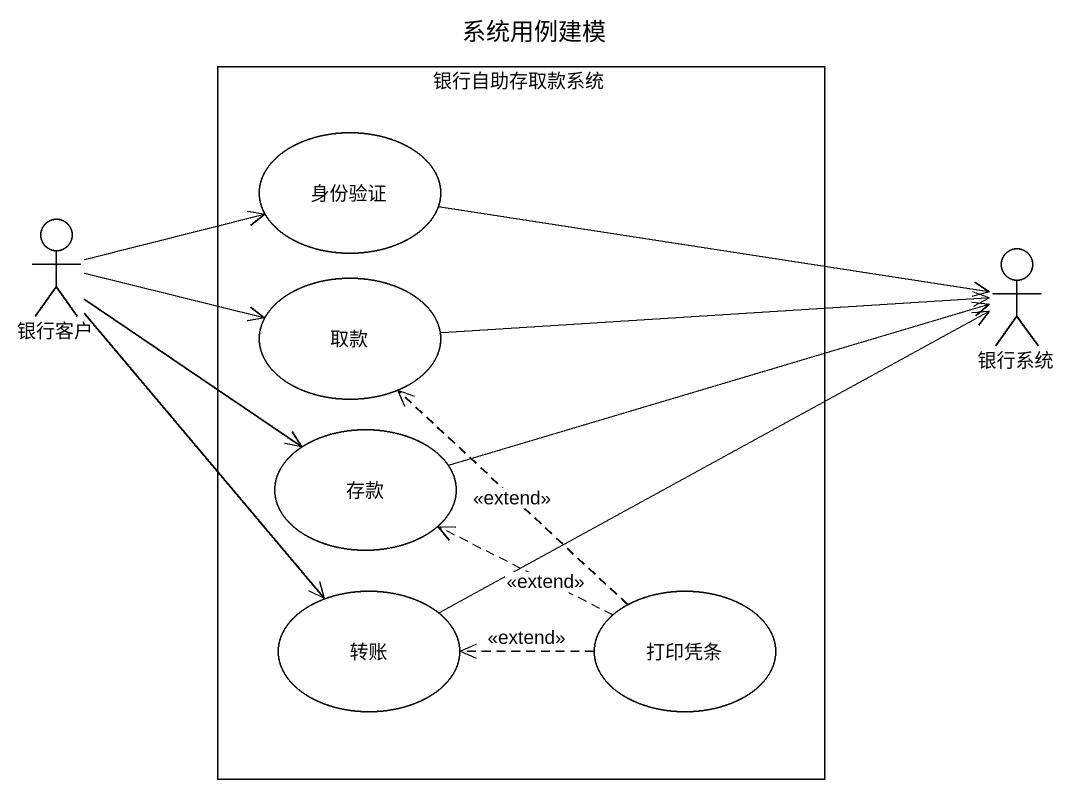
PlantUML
@startuml
title 系统用例建模
rectangle 银行自助存取款系统 {
  usecase 身份验证
  usecase 取款
  usecase 存款
  usecase 转账
  usecase 打印凭条
}
actor 银行客户
actor 银行系统
身份验证 -right-> 银行系统
银行客户 -right-> 身份验证
银行客户 -right-> 取款
银行客户 --> 存款
银行客户 --> 转账
取款 -right-> 银行系统
存款 -right-> 银行系统
转账 -right-> 银行系统
打印凭条 .up.> 取款 : <<extend>>
打印凭条 .left.> 存款 : <<extend>>
打印凭条 .left.> 转账 : <<extend>>
@enduml
